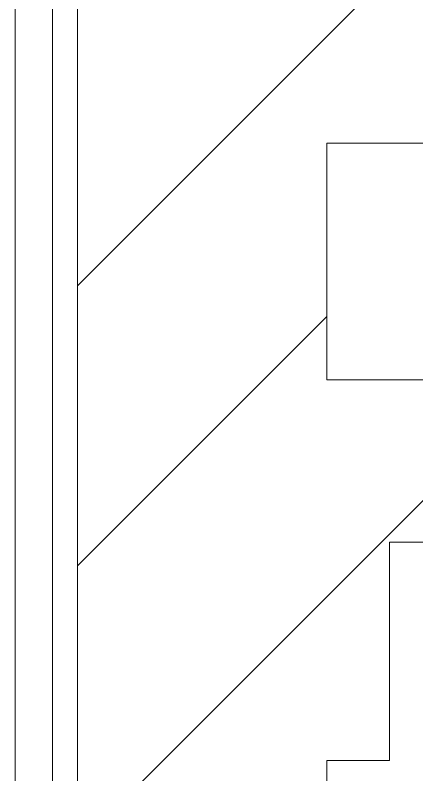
# Model space of a CAD drawing. Header units: inches. Extents: x 1153 to 4140, y 573 to 968.
# Drawn here: x 1589.73 to 1592.95, y 856.66 to 862.75 of the extents above; entities that cross this region are included whole.
import ezdxf

# ---------------------------------------------------------------- set-up
doc = ezdxf.new("R2010")
doc.units = ezdxf.units.IN

msp = doc.modelspace()

# ---------------------------------------------------------------- hatches: boundary and pattern name
at = {"linetype": 'Continuous', "lineweight": 0}
h = msp.add_hatch(dxfattribs=at)
h.set_pattern_fill('ANSI31', color=4, scale=0.5, style=0)
edge = h.paths.add_edge_path(flags=0)
edge.add_line((1590.229, 867.2073), (1590.229, 822.9004))
edge.add_line((1590.229, 822.9004), (1592.229, 822.9004))
edge.add_line((1592.229, 822.9004), (1592.229, 824.3719))
edge.add_spline(control_points=[(1592.229, 824.3719), (1593.8957, 824.4244), (1595.5624, 824.4789), (1597.229, 824.5364)], knot_values=[0, 0, 0, 0, 0.005003, 0.005003, 0.005003, 0.005003], weights=[1, 1, 1, 1], degree=3, periodic=0)
edge.add_line((1597.229, 824.5364), (1597.229, 826.9773))
edge.add_spline(control_points=[(1597.229, 826.9773), (1595.5624, 827.0348), (1593.8957, 827.0893), (1592.229, 827.1418)], knot_values=[0, 0, 0, 0, 0.005003, 0.005003, 0.005003, 0.005003], weights=[1, 1, 1, 1], degree=3, periodic=0)
edge.add_line((1592.229, 827.1418), (1592.229, 849.8582))
edge.add_spline(control_points=[(1592.229, 849.8582), (1593.8964, 849.9394), (1595.5636, 850.0279), (1597.229, 850.1425)], knot_values=[0, 0, 0, 0, 0.005008, 0.005008, 0.005008, 0.005008], weights=[1, 1, 1, 1], degree=3, periodic=0)
edge.add_line((1597.229, 850.1425), (1597.229, 851.3661))
edge.add_spline(control_points=[(1597.229, 851.3661), (1595.5636, 851.4807), (1593.8964, 851.5692), (1592.229, 851.6504)], knot_values=[0, 0, 0, 0, 0.005008, 0.005008, 0.005008, 0.005008], weights=[1, 1, 1, 1], degree=3, periodic=0)
edge.add_line((1592.229, 851.6504), (1592.229, 856.7793))
edge.add_line((1592.229, 856.7793), (1592.729, 856.7793))
edge.add_line((1592.729, 856.7793), (1592.729, 858.5296))
edge.add_line((1592.729, 858.5296), (1598.229, 858.5296))
edge.add_line((1598.229, 858.5296), (1598.229, 859.8308))
edge.add_line((1598.229, 859.8308), (1592.229, 859.8308))
edge.add_line((1592.229, 859.8308), (1592.229, 861.7263))
edge.add_line((1592.229, 861.7263), (1598.229, 861.7263))
edge.add_line((1598.229, 861.7263), (1598.229, 863.0275))
edge.add_line((1598.229, 863.0275), (1592.729, 863.0275))
edge.add_line((1592.729, 863.0275), (1592.729, 864.7778))
edge.add_line((1592.729, 864.7778), (1592.229, 864.7778))
edge.add_line((1592.229, 864.7778), (1592.229, 867.2073))
edge.add_line((1592.229, 867.2073), (1590.229, 867.2073))

# ---------------------------------------------------------------- linework, layer by layer
at = {"color": 7, "linetype": 'Continuous', "lineweight": 15}
for p, q in [((1589.729, 903.9151), (1589.729, 817.6407)), ((1590.029, 817.6407), (1590.029, 903.9151)), ((1590.229, 822.9004), (1590.229, 867.2073)), ((1598.229, 861.7263), (1592.229, 861.7263)), ((1592.229, 859.8308), (1592.229, 861.7263)), ((1592.229, 859.8308), (1598.229, 859.8308)), ((1592.729, 858.5296), (1598.229, 858.5296)), ((1592.729, 856.7793), (1592.729, 858.5296)), ((1592.729, 858.5279), (1593.029, 858.5279)), ((1592.229, 856.7793), (1592.729, 856.7793)), ((1592.229, 851.6504), (1592.229, 856.7793)), ((1592.229, 856.7779), (1592.729, 856.7779)), ((1592.729, 856.7779), (1592.729, 856.7793))]:
    msp.add_line(p, q, dxfattribs=at)

doc.saveas('drawing.dxf')
